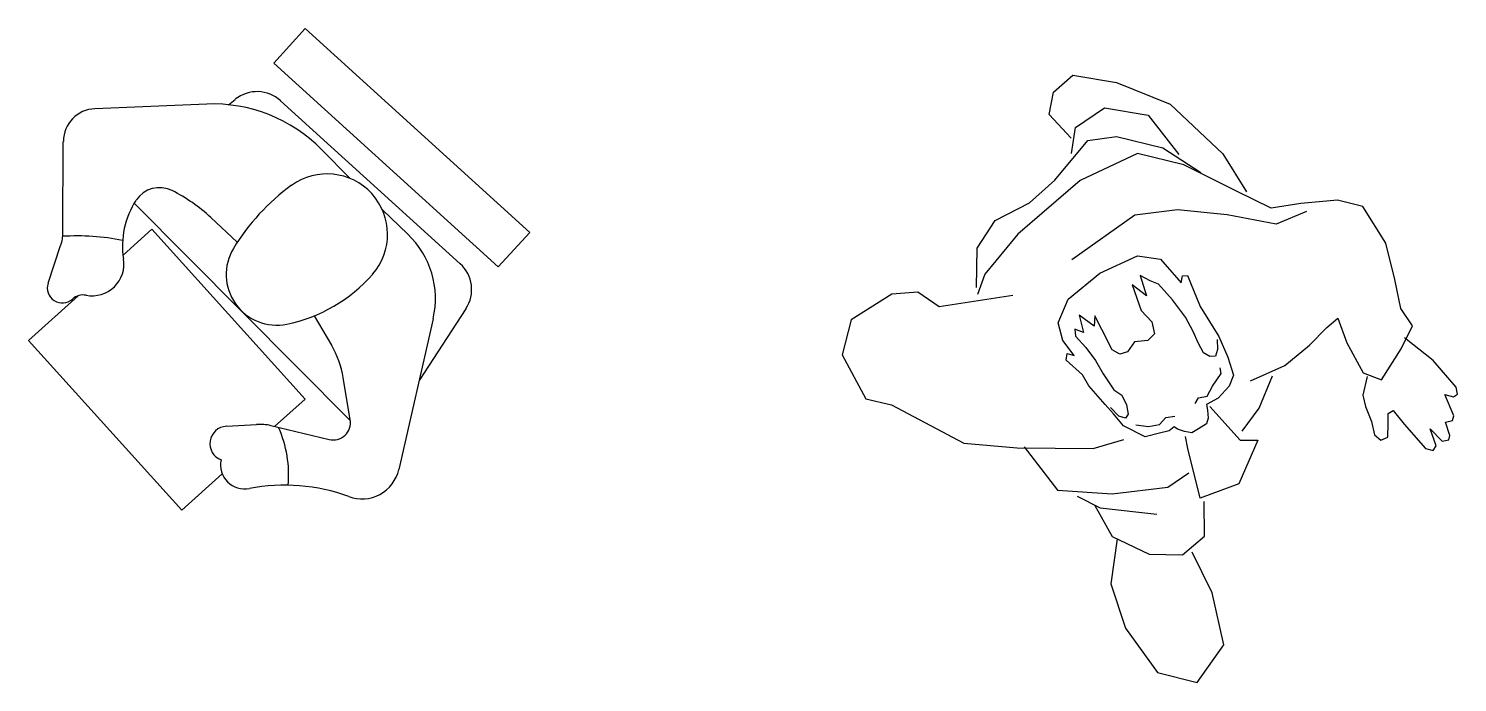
# Model space of a CAD drawing. Header units: millimetres. Extents: x 1029 to 1042.4, y 847.5 to 858.9.
# Drawn here: x 1038.572 to 1040.33, y 852.75 to 853.555 of the extents above; entities that cross this region are included whole.
import ezdxf

# ---------------------------------------------------------------- set-up
doc = ezdxf.new("R2010")
doc.units = ezdxf.units.MM
doc.layers.add('Mobiliario TöjiNN', color=7, linetype='Continuous')

msp = doc.modelspace()

# ---------------------------------------------------------------- linework, layer by layer
at = {"layer": 'Mobiliario TöjiNN'}
for p, q in [((1038.912, 853.5554), (1038.8734, 853.5128)), ((1039.1884, 853.3044), (1038.912, 853.5554)), ((1038.8734, 853.5128), (1039.1498, 853.2619)), ((1038.7909, 853.4624), (1038.6532, 853.4567)), ((1038.8177, 853.4616), (1038.826, 853.4682)), ((1038.8818, 853.4664), (1039.1028, 853.2658)), ((1038.6137, 853.3045), (1038.6143, 853.4164)), ((1038.9669, 853.3711), (1038.9321, 853.4065)), ((1038.7015, 853.3402), (1038.9678, 853.0724)), ((1038.8285, 853.2922), (1038.7957, 853.3227)), ((1039.0072, 853.3321), (1039.0385, 853.3021)), ((1038.7233, 853.3083), (1038.6878, 853.2763)), ((1038.912, 853.0992), (1038.7233, 853.3083)), ((1039.1884, 853.3044), (1039.1498, 853.2619)), ((1038.5955, 853.2418), (1038.611, 853.2883)), ((1038.6324, 853.2262), (1038.5715, 853.1713)), ((1038.9231, 853.2016), (1038.9443, 853.1657)), ((1039.0696, 853.1981), (1039.0274, 853.0125)), ((1039.11, 853.2104), (1039.0523, 853.122)), ((1038.7602, 852.9622), (1038.5715, 853.1713)), ((1038.9676, 853.0737), (1038.9589, 853.1255)), ((1038.912, 853.0992), (1038.8744, 853.0653)), ((1038.815, 853.0657), (1038.8521, 853.0679)), ((1038.8699, 853.0664), (1038.9416, 853.0494)), ((1038.81, 853.0072), (1038.7602, 852.9622))]:
    msp.add_line(p, q, dxfattribs=at)
at = {"layer": 'Mobiliario TöjiNN', "linetype": 'ByBlock'}
for p, q in [((1039.8331, 853.4771), (1039.8571, 853.4981)), ((1039.8571, 853.4981), (1039.9108, 853.4891)), ((1039.9108, 853.4891), (1039.9767, 853.4621)), ((1039.8278, 853.4497), (1039.8331, 853.4771)), ((1039.9767, 853.4621), (1040.0417, 853.4011)), ((1039.8548, 853.4203), (1039.8278, 853.4497)), ((1039.8602, 853.4335), (1039.8962, 853.4578)), ((1039.8962, 853.4578), (1039.9499, 853.4488)), ((1039.9499, 853.4488), (1039.9875, 853.4003)), ((1039.8555, 853.4017), (1039.8602, 853.4335)), ((1039.8349, 853.3687), (1039.8757, 853.4177)), ((1039.8757, 853.4177), (1039.9107, 853.4223)), ((1039.9107, 853.4223), (1039.9677, 853.4084)), ((1039.9366, 853.4016), (1039.8661, 853.3683)), ((1039.9936, 853.3877), (1039.9366, 853.4016)), ((1039.9677, 853.4084), (1040.0145, 853.378)), ((1040.0417, 853.4011), (1040.071, 853.3542)), ((1040.0584, 853.3552), (1039.9936, 853.3877)), ((1039.8661, 853.3683), (1039.7894, 853.3021)), ((1039.8039, 853.3406), (1039.8349, 853.3687)), ((1039.7613, 853.3189), (1039.8039, 853.3406)), ((1040.1013, 853.3341), (1040.0584, 853.3552)), ((1040.1379, 853.3398), (1040.1013, 853.3341)), ((1040.1828, 853.3439), (1040.1379, 853.3398)), ((1040.2141, 853.3364), (1040.1828, 853.3439)), ((1039.9332, 853.3254), (1039.8559, 853.2707)), ((1039.9858, 853.3323), (1039.9332, 853.3254)), ((1040.0471, 853.3261), (1039.9858, 853.3323)), ((1040.1074, 853.3144), (1040.0471, 853.3261)), ((1040.1446, 853.33), (1040.1074, 853.3144)), ((1040.2423, 853.2911), (1040.2141, 853.3364)), ((1039.7391, 853.2848), (1039.7613, 853.3189)), ((1039.7894, 853.3021), (1039.7486, 853.2531)), ((1040.2536, 853.2463), (1040.2423, 853.2911)), ((1039.7384, 853.2366), (1039.7391, 853.2848)), ((1039.8904, 853.2541), (1039.9365, 853.2757)), ((1039.9365, 853.2757), (1039.9649, 853.2715)), ((1039.9649, 853.2715), (1039.9906, 853.2421)), ((1039.7486, 853.2531), (1039.7395, 853.2279)), ((1039.8515, 853.222), (1039.8904, 853.2541)), ((1039.9523, 853.2447), (1039.94, 853.2511)), ((1039.94, 853.2511), (1039.9479, 853.2264)), ((1039.9906, 853.2421), (1039.9919, 853.251)), ((1039.9919, 853.251), (1039.9984, 853.2511)), ((1039.9984, 853.2511), (1040.0138, 853.2132)), ((1039.9479, 853.2264), (1039.93, 853.2399)), ((1039.93, 853.2399), (1039.9413, 853.208)), ((1039.9624, 853.2406), (1039.9523, 853.2447)), ((1039.9797, 853.2215), (1039.9624, 853.2406)), ((1040.2609, 853.2107), (1040.2536, 853.2463)), ((1039.6344, 853.2283), (1039.5842, 853.1968)), ((1039.6661, 853.2307), (1039.6344, 853.2283)), ((1039.6925, 853.2128), (1039.6661, 853.2307)), ((1039.7833, 853.2265), (1039.6925, 853.2128)), ((1039.8389, 853.193), (1039.8515, 853.222)), ((1039.9956, 853.2001), (1039.9797, 853.2215)), ((1039.8835, 853.1887), (1039.8647, 853.2024)), ((1039.8647, 853.2024), (1039.8702, 853.1812)), ((1039.8842, 853.2017), (1039.8835, 853.1887)), ((1039.8927, 853.1847), (1039.8842, 853.2017)), ((1039.9413, 853.208), (1039.9543, 853.1942)), ((1040.0053, 853.1825), (1039.9956, 853.2001)), ((1040.0138, 853.2132), (1040.0368, 853.176)), ((1040.1696, 853.1872), (1040.1832, 853.1988)), ((1040.1832, 853.1988), (1040.1944, 853.1682)), ((1040.2753, 853.1895), (1040.2609, 853.2107)), ((1039.5842, 853.1968), (1039.573, 853.1535)), ((1039.8448, 853.1713), (1039.8389, 853.193)), ((1039.8702, 853.1812), (1039.8596, 853.185)), ((1039.8596, 853.185), (1039.8602, 853.1766)), ((1039.9053, 853.1596), (1039.8927, 853.1847)), ((1039.9543, 853.1942), (1039.9576, 853.1796)), ((1040.0113, 853.1683), (1040.0053, 853.1825)), ((1040.1484, 853.1657), (1040.1696, 853.1872)), ((1040.2613, 853.1609), (1040.2753, 853.1895)), ((1039.8587, 853.1529), (1039.8448, 853.1713)), ((1039.8602, 853.1766), (1039.8732, 853.1628)), ((1039.8732, 853.1628), (1039.8849, 853.1465)), ((1039.933, 853.1695), (1039.9245, 853.1572)), ((1039.9494, 853.1711), (1039.933, 853.1695)), ((1039.9576, 853.1796), (1039.9494, 853.1711)), ((1040.0181, 853.1561), (1040.0113, 853.1683)), ((1040.0348, 853.1725), (1040.035, 853.1602)), ((1040.0368, 853.176), (1040.048, 853.1507)), ((1040.1179, 853.1403), (1040.1484, 853.1657)), ((1040.1944, 853.1682), (1040.2144, 853.1316)), ((1040.3006, 853.1467), (1040.2654, 853.1745)), ((1039.573, 853.1535), (1039.6024, 853.0994)), ((1039.8488, 853.147), (1039.8499, 853.1551)), ((1039.8689, 853.1291), (1039.8488, 853.147)), ((1039.8499, 853.1551), (1039.8587, 853.1529)), ((1039.8849, 853.1465), (1039.8944, 853.1303)), ((1039.9148, 853.1543), (1039.9053, 853.1596)), ((1039.9245, 853.1572), (1039.9148, 853.1543)), ((1040.0255, 853.1516), (1040.0181, 853.1561)), ((1040.0325, 853.152), (1040.0255, 853.1516)), ((1040.035, 853.1602), (1040.0325, 853.152)), ((1040.048, 853.1507), (1040.055, 853.1284)), ((1040.2369, 853.1229), (1040.2613, 853.1609)), ((1040.3291, 853.1137), (1040.3006, 853.1467)), ((1039.8767, 853.1154), (1039.8689, 853.1291)), ((1039.8944, 853.1303), (1039.9077, 853.1107)), ((1040.0289, 853.1151), (1040.0397, 853.1305)), ((1040.0397, 853.1305), (1040.0385, 853.1377)), ((1040.055, 853.1284), (1040.0494, 853.1151)), ((1040.0759, 853.1214), (1040.1179, 853.1403)), ((1040.0865, 853.0881), (1040.1027, 853.1276)), ((1040.2144, 853.1316), (1040.2369, 853.1229)), ((1039.8967, 853.0923), (1039.8767, 853.1154)), ((1039.9077, 853.1107), (1039.9173, 853.1041)), ((1040.0226, 853.1028), (1040.0289, 853.1151)), ((1040.0494, 853.1151), (1040.0361, 853.1002)), ((1040.2194, 853.1271), (1040.2142, 853.1041)), ((1040.3305, 853.1052), (1040.3291, 853.1137)), ((1039.6024, 853.0994), (1039.6337, 853.0919)), ((1039.6337, 853.0919), (1039.7227, 853.0448)), ((1039.9072, 853.0811), (1039.8967, 853.0923)), ((1039.9173, 853.1041), (1039.9233, 853.092)), ((1039.9233, 853.092), (1039.925, 853.0807)), ((1040.0077, 853.0935), (1040.0117, 853.1006)), ((1040.0117, 853.1006), (1040.0226, 853.1028)), ((1040.0361, 853.1002), (1040.0215, 853.0926)), ((1040.0215, 853.0926), (1040.0228, 853.0854)), ((1040.2142, 853.1041), (1040.2175, 853.0899)), ((1040.326, 853.0783), (1040.315, 853.1048)), ((1040.315, 853.1048), (1040.3257, 853.102)), ((1040.3257, 853.102), (1040.3305, 853.1052)), ((1039.9136, 853.0782), (1039.9035, 853.0888)), ((1039.9196, 853.0661), (1039.9072, 853.0811)), ((1039.9219, 853.0757), (1039.9136, 853.0782)), ((1039.925, 853.0807), (1039.9219, 853.0757)), ((1039.9636, 853.068), (1039.9717, 853.0765)), ((1039.9717, 853.0765), (1039.9825, 853.0779)), ((1040.0235, 853.0756), (1040.0217, 853.0686)), ((1040.0228, 853.0854), (1040.0235, 853.0756)), ((1040.0257, 853.0899), (1040.0632, 853.0485)), ((1040.0654, 853.0595), (1040.0865, 853.0881)), ((1040.2175, 853.0899), (1040.2249, 853.0716)), ((1040.2452, 853.0815), (1040.2515, 853.0852)), ((1040.2454, 853.0691), (1040.2452, 853.0815)), ((1040.2515, 853.0852), (1040.2648, 853.0683)), ((1040.3246, 853.0729), (1040.326, 853.0783)), ((1039.9462, 853.0526), (1039.9196, 853.0661)), ((1039.9347, 853.0675), (1039.95, 853.0654)), ((1039.9636, 853.0571), (1039.9462, 853.0526)), ((1039.95, 853.0654), (1039.9636, 853.068)), ((1039.9756, 853.06), (1039.9636, 853.0571)), ((1039.9817, 853.065), (1039.9756, 853.06)), ((1039.986, 853.062), (1039.9817, 853.065)), ((1039.9945, 853.059), (1039.986, 853.062)), ((1040.0035, 853.0577), (1039.9945, 853.059)), ((1040.0118, 853.0626), (1040.0035, 853.0577)), ((1040.0217, 853.0686), (1040.0118, 853.0626)), ((1040.2249, 853.0716), (1040.2284, 853.0551)), ((1040.2448, 853.0523), (1040.2454, 853.0691)), ((1040.2648, 853.0683), (1040.2913, 853.0384)), ((1040.3043, 853.0415), (1040.2971, 853.0625)), ((1040.2971, 853.0625), (1040.3118, 853.0472)), ((1040.316, 853.0708), (1040.3246, 853.0729)), ((1040.321, 853.0541), (1040.316, 853.0708)), ((1039.7227, 853.0448), (1039.7884, 853.0392)), ((1039.7884, 853.0392), (1039.8821, 853.0381)), ((1039.7972, 853.0403), (1039.8381, 852.9869)), ((1039.8821, 853.0381), (1039.9198, 853.0493)), ((1039.9987, 853.0383), (1039.9959, 853.053)), ((1040.0846, 853.0486), (1040.0614, 852.9948)), ((1040.0632, 853.0485), (1040.0846, 853.0486)), ((1040.2284, 853.0551), (1040.2362, 853.0484)), ((1040.2362, 853.0484), (1040.2448, 853.0523)), ((1040.3006, 853.0359), (1040.3043, 853.0415)), ((1040.3118, 853.0472), (1040.32, 853.049)), ((1040.32, 853.049), (1040.321, 853.0541)), ((1040.0139, 852.977), (1039.9987, 853.0383)), ((1040.2913, 853.0384), (1040.3006, 853.0359)), ((1039.9738, 852.9905), (1040, 853.0081)), ((1039.8381, 852.9869), (1039.9054, 852.9824)), ((1039.9054, 852.9824), (1039.9738, 852.9905)), ((1040.0614, 852.9948), (1040.0139, 852.977)), ((1039.8622, 852.9794), (1039.8908, 852.9653)), ((1040.0191, 852.9305), (1040.0189, 852.9732)), ((1039.8842, 852.968), (1039.9053, 852.9298)), ((1039.8908, 852.9653), (1039.9604, 852.9575)), ((1039.9118, 852.9271), (1039.904, 852.8717)), ((1039.9053, 852.9298), (1039.9509, 852.9082)), ((1039.9919, 852.9073), (1040.0191, 852.9305)), ((1039.9509, 852.9082), (1039.9919, 852.9073)), ((1040.0284, 852.8604), (1040.0039, 852.9107)), ((1039.904, 852.8717), (1039.9219, 852.8171)), ((1040.0431, 852.7964), (1040.0284, 852.8604)), ((1039.9219, 852.8171), (1039.9611, 852.7625)), ((1040.01, 852.7502), (1040.0431, 852.7964)), ((1039.9611, 852.7625), (1040.01, 852.7502))]:
    msp.add_line(p, q, dxfattribs=at)
at = {"layer": 'Mobiliario TöjiNN'}
for centre, radius, start, end in [((1038.7986, 853.2755), 0.187, 44.4537, 92.3732), ((1038.8529, 853.4346), 0.0431, 47.7651, 128.6549), ((1038.6549, 853.4162), 0.0405, 92.3732, 179.6894), ((1038.939, 853.3019), 0.0745, 318.7849, 125.9117), ((1038.7328, 853.3249), 0.0346, 63.2221, 146.7868), ((1039.051, 853.1473), 0.2655, 125.9117, 148.8792), ((1038.789, 853.288), 0.1019, 146.7868, 189.1569), ((1038.656, 853.1728), 0.205, 47.0211, 63.2221), ((1038.5618, 853.3047), 0.052, 341.5203, 359.6894), ((1038.6303, 852.9993), 0.3007, 79.0629, 93.2183), ((1038.9622, 853.2225), 0.1102, 347.1641, 46.2143), ((1038.6497, 853.2656), 0.0393, 259.3069, 9.1569), ((1038.877, 853.2524), 0.0622, 148.8792, 281.4823), ((1038.8513, 853.3788), 0.1912, 281.4823, 318.7849), ((1039.0739, 853.2339), 0.0431, 326.8754, 47.7651), ((1038.6131, 853.2359), 0.0185, 161.5203, 312.268), ((1038.6387, 853.2077), 0.0196, 79.3068, 132.2679), ((1038.8432, 853.1061), 0.1174, 9.5083, 30.5348), ((1038.8163, 853.0442), 0.0215, 93.4775, 248.7952), ((1038.8558, 853.007), 0.061, 76.6399, 93.4775), ((1038.744, 853.0051), 0.1477, 355.301, 23.5651), ((1038.9465, 853.0702), 0.0214, 256.64, 9.5083), ((1038.8377, 853.0182), 0.0298, 168.5687, 280.8858), ((1038.9818, 853.0228), 0.0467, 249.8604, 347.1641), ((1038.8867, 852.7635), 0.2296, 69.8604, 100.8857)]:
    msp.add_arc(centre, radius, start, end, dxfattribs=at)

doc.saveas('drawing.dxf')
